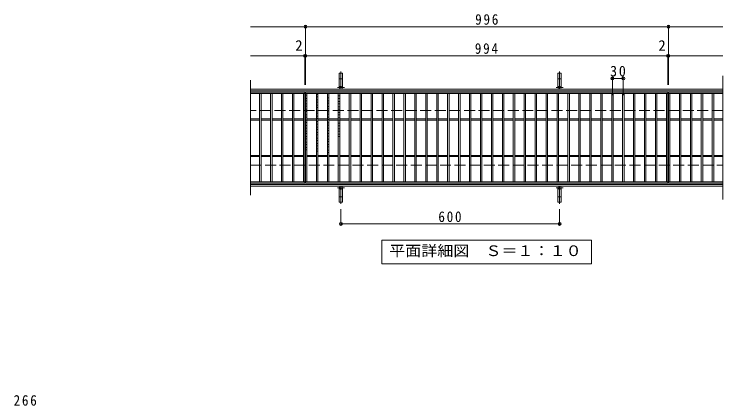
# Model space of a CAD drawing. Units: millimetres at full size, sheet at 1:10; some dimension numbers follow another scale. Extents: x -1488 to 1696, y -1383 to 1076.
# Drawn here: x -1357 to 588, y -1 to 1076 of the extents above; entities that cross this region are included whole.
import ezdxf
from ezdxf.enums import TextEntityAlignment as Align

# ---------------------------------------------------------------- set-up
doc = ezdxf.new("R2010")
doc.units = ezdxf.units.MM
doc.header["$LTSCALE"] = 10
doc.header["$PDMODE"] = 32
doc.header["$PDSIZE"] = 8
doc.linetypes.add('CHAIN1', pattern=[8, 5, -1, 1, -1])
doc.linetypes.add('DASHED3', pattern=[4, 3, -1])
for name, color, linetype, lineweight in [('C-0', 6, 'Continuous', 9), ('C-1', 2, 'Continuous', 9), ('C-2', 3, 'Continuous', 9), ('C-4', 7, 'Continuous', 9), ('C-5', 7, 'Continuous', 9), ('C-A', 3, 'Continuous', 9), ('D-4', 7, 'Continuous', 9)]:
    doc.layers.add(name, color=color, linetype=linetype, lineweight=lineweight)
doc.styles.add('ＭＳ ゴシック', font='')
doc.styles.get('ＭＳ ゴシック').set_extended_font_data('MS Gothic')

msp = doc.modelspace()

# ---------------------------------------------------------------- linework, layer by layer
at = {"layer": 'C-0'}
for p, q in [((-557.11, 852.74), (-553.11, 852.74)), ((-557.11, 844.28), (-553.11, 844.28)), ((-557.11, 837.74), (-553.11, 837.74)), ((-527.11, 855.28), (-523.11, 855.28)), ((-527.11, 848.74), (-523.11, 848.74)), ((-527.11, 840.28), (-523.11, 840.28)), ((-497.11, 845.73), (-493.11, 845.73)), ((-497.11, 837.27), (-493.11, 837.27)), ((-467.11, 850.78), (-463.11, 850.78)), ((-467.11, 844.24), (-463.11, 844.24)), ((-557.11, 829.28), (-553.11, 829.28)), ((-557.11, 822.74), (-553.11, 822.74)), ((-527.11, 833.74), (-523.11, 833.74)), ((-527.11, 825.28), (-523.11, 825.28)), ((-527.11, 818.74), (-523.11, 818.74)), ((-497.11, 830.73), (-493.11, 830.73)), ((-497.11, 822.27), (-493.11, 822.27)), ((-467.11, 835.78), (-463.11, 835.78)), ((-467.11, 829.24), (-463.11, 829.24)), ((-467.11, 820.78), (-463.11, 820.78)), ((-557.11, 814.28), (-553.11, 814.28)), ((-557.11, 807.74), (-553.11, 807.74)), ((-557.11, 799.28), (-553.11, 799.28)), ((-527.11, 810.28), (-523.11, 810.28)), ((-527.11, 803.74), (-523.11, 803.74)), ((-497.11, 815.74), (-493.11, 815.74)), ((-497.11, 807.28), (-493.11, 807.28)), ((-497.11, 800.74), (-493.11, 800.74)), ((-467.11, 814.24), (-463.11, 814.24)), ((-467.11, 805.78), (-463.11, 805.78)), ((-467.11, 799.24), (-463.11, 799.24)), ((-557.11, 792.74), (-553.11, 792.74)), ((-557.11, 784.28), (-553.11, 784.28)), ((-527.11, 795.28), (-523.11, 795.28)), ((-527.11, 788.74), (-523.11, 788.74)), ((-527.11, 780.28), (-523.11, 780.28)), ((-497.11, 792.28), (-493.11, 792.28)), ((-497.11, 785.74), (-493.11, 785.74)), ((-467.11, 790.78), (-463.11, 790.78)), ((-467.11, 784.24), (-463.11, 784.24)), ((-557.11, 777.74), (-553.11, 777.74)), ((-557.11, 769.28), (-553.11, 769.28)), ((-557.11, 762.74), (-553.11, 762.74)), ((-527.11, 773.74), (-523.11, 773.74)), ((-527.11, 765.28), (-523.11, 765.28)), ((-527.11, 758.74), (-523.11, 758.74)), ((-497.11, 777.28), (-493.11, 777.28)), ((-497.11, 770.74), (-493.11, 770.74)), ((-497.11, 762.28), (-493.11, 762.28)), ((-467.11, 775.78), (-463.11, 775.78)), ((-467.11, 769.24), (-463.11, 769.24)), ((-467.11, 760.78), (-463.11, 760.78)), ((-557.11, 754.28), (-553.11, 754.28)), ((-557.11, 747.74), (-553.11, 747.74)), ((-557.11, 739.28), (-553.11, 739.28)), ((-527.11, 750.28), (-523.11, 750.28)), ((-527.11, 743.74), (-523.11, 743.74)), ((-497.11, 755.74), (-493.11, 755.74)), ((-497.11, 747.28), (-493.11, 747.28)), ((-497.11, 740.74), (-493.11, 740.74)), ((-467.11, 754.24), (-463.11, 754.24)), ((-467.11, 745.78), (-463.11, 745.78)), ((-467.11, 739.24), (-463.11, 739.24)), ((-557.11, 732.74), (-553.11, 732.74)), ((-557.11, 724.28), (-553.11, 724.28)), ((-527.11, 735.28), (-523.11, 735.28)), ((-527.11, 728.74), (-523.11, 728.74)), ((-527.11, 720.28), (-523.11, 720.28)), ((-497.11, 732.28), (-493.11, 732.28)), ((-497.11, 725.74), (-493.11, 725.74)), ((-557.11, 717.74), (-553.11, 717.74)), ((-557.11, 709.28), (-553.11, 709.28)), ((-557.11, 702.74), (-553.11, 702.74)), ((-527.11, 713.74), (-523.11, 713.74)), ((-527.11, 705.28), (-523.11, 705.28)), ((-497.11, 717.28), (-493.11, 717.28)), ((-497.11, 710.74), (-493.11, 710.74)), ((-497.11, 702.28), (-493.11, 702.28)), ((-527.11, 698.74), (-523.11, 698.74)), ((-497.11, 695.74), (-493.11, 695.74))]:
    msp.add_line(p, q, dxfattribs=at)
at = {"layer": 'C-1'}
for p, q in [((-708.11, 869.17), (587.89, 869.17)), ((-708.11, 865.17), (587.89, 865.17)), ((587.89, 607.17), (-708.11, 607.17)), ((587.89, 603.17), (-708.11, 603.17))]:
    msp.add_line(p, q, dxfattribs=at)
at = {"layer": 'C-1', "linetype": 'DASHED3'}
for p, q in [((587.89, 811.17), (-708.11, 811.17)), ((-708.11, 661.17), (587.89, 661.17))]:
    msp.add_line(p, q, dxfattribs=at)
at = {"layer": 'C-2'}
for p, q in [((587.89, 906.17), (587.89, 578.17)), ((-708.11, 894.17), (-708.11, 578.17)), ((587.89, 894.17), (587.89, 566.17)), ((-708.11, 861.17), (-559.11, 861.17)), ((-708.11, 857.17), (-559.11, 857.17)), ((-683.11, 857.17), (-683.11, 615.17)), ((-679.11, 857.17), (-679.11, 615.17)), ((-653.11, 857.17), (-653.11, 615.17)), ((-649.11, 857.17), (-649.11, 615.17)), ((-623.11, 857.17), (-623.11, 615.17)), ((-619.11, 857.17), (-619.11, 615.17)), ((-593.11, 857.17), (-593.11, 615.17)), ((-589.11, 857.17), (-589.11, 615.17)), ((-563.11, 857.17), (-563.11, 615.17)), ((-559.11, 861.17), (-559.11, 611.17)), ((-557.11, 861.17), (-557.11, 611.17)), ((436.89, 861.17), (-557.11, 861.17)), ((436.89, 857.17), (-557.11, 857.17)), ((-553.11, 857.17), (-553.11, 615.17)), ((-527.11, 857.17), (-527.11, 615.17)), ((-523.11, 857.17), (-523.11, 615.17)), ((-497.11, 857.17), (-497.11, 615.17)), ((-493.11, 857.17), (-493.11, 615.17)), ((-467.11, 857.17), (-467.11, 615.17)), ((-463.11, 857.17), (-463.11, 615.17)), ((-437.11, 857.17), (-437.11, 615.17)), ((-433.11, 857.17), (-433.11, 615.17)), ((-407.11, 857.17), (-407.11, 615.17)), ((-403.11, 857.17), (-403.11, 615.17)), ((-377.11, 857.17), (-377.11, 615.17)), ((-373.11, 857.17), (-373.11, 615.17)), ((-347.11, 857.17), (-347.11, 615.17)), ((-343.11, 857.17), (-343.11, 615.17)), ((-317.11, 857.17), (-317.11, 615.17)), ((-313.11, 857.17), (-313.11, 615.17)), ((-287.11, 857.17), (-287.11, 615.17)), ((-283.11, 857.17), (-283.11, 615.17)), ((-257.11, 857.17), (-257.11, 615.17)), ((-253.11, 857.17), (-253.11, 615.17)), ((-227.11, 857.17), (-227.11, 615.17)), ((-223.11, 857.17), (-223.11, 615.17)), ((-197.11, 857.17), (-197.11, 615.17)), ((-193.11, 857.17), (-193.11, 615.17)), ((-167.11, 857.17), (-167.11, 615.17)), ((-163.11, 857.17), (-163.11, 615.17)), ((-137.11, 857.17), (-137.11, 615.17)), ((-133.11, 857.17), (-133.11, 615.17)), ((-107.11, 857.17), (-107.11, 615.17)), ((-103.11, 857.17), (-103.11, 615.17)), ((-77.11, 857.17), (-77.11, 615.17)), ((-73.11, 857.17), (-73.11, 615.17)), ((-47.11, 857.17), (-47.11, 615.17)), ((-43.11, 857.17), (-43.11, 615.17)), ((-17.11, 857.17), (-17.11, 615.17)), ((-13.11, 857.17), (-13.11, 615.17)), ((12.89, 857.17), (12.89, 615.17)), ((16.89, 857.17), (16.89, 615.17)), ((42.89, 857.17), (42.89, 615.17)), ((46.89, 857.17), (46.89, 615.17)), ((72.89, 857.17), (72.89, 615.17)), ((76.89, 857.17), (76.89, 615.17)), ((102.89, 857.17), (102.89, 615.17)), ((106.89, 857.17), (106.89, 615.17)), ((132.89, 857.17), (132.89, 615.17)), ((136.89, 857.17), (136.89, 615.17)), ((162.89, 857.17), (162.89, 615.17)), ((166.89, 857.17), (166.89, 615.17)), ((192.89, 857.17), (192.89, 615.17)), ((196.89, 857.17), (196.89, 615.17)), ((222.89, 857.17), (222.89, 615.17)), ((226.89, 857.17), (226.89, 615.17)), ((252.89, 857.17), (252.89, 615.17)), ((256.89, 857.17), (256.89, 615.17)), ((282.89, 857.17), (282.89, 615.17)), ((286.89, 857.17), (286.89, 615.17)), ((312.89, 857.17), (312.89, 615.17)), ((316.89, 857.17), (316.89, 615.17)), ((342.89, 857.17), (342.89, 615.17)), ((346.89, 857.17), (346.89, 615.17)), ((372.89, 857.17), (372.89, 615.17)), ((376.89, 857.17), (376.89, 615.17)), ((402.89, 857.17), (402.89, 615.17)), ((406.89, 857.17), (406.89, 615.17)), ((432.89, 857.17), (432.89, 615.17)), ((436.89, 861.17), (436.89, 611.17)), ((438.89, 861.17), (438.89, 611.17)), ((587.89, 861.17), (438.89, 861.17)), ((587.89, 857.17), (438.89, 857.17)), ((442.89, 857.17), (442.89, 615.17)), ((468.89, 857.17), (468.89, 615.17)), ((472.89, 857.17), (472.89, 615.17)), ((498.89, 857.17), (498.89, 615.17)), ((502.89, 857.17), (502.89, 615.17)), ((528.89, 857.17), (528.89, 615.17)), ((532.89, 857.17), (532.89, 615.17)), ((558.89, 857.17), (558.89, 615.17)), ((562.89, 857.17), (562.89, 615.17)), ((-683.11, 787.67), (-708.11, 787.67)), ((-683.11, 784.67), (-708.11, 784.67)), ((-653.11, 787.67), (-679.11, 787.67)), ((-653.11, 784.67), (-679.11, 784.67)), ((-623.11, 787.67), (-649.11, 787.67)), ((-623.11, 784.67), (-649.11, 784.67)), ((-593.11, 787.67), (-619.11, 787.67)), ((-593.11, 784.67), (-619.11, 784.67)), ((-563.11, 787.67), (-589.11, 787.67)), ((-563.11, 784.67), (-589.11, 784.67)), ((-553.11, 787.67), (-527.11, 787.67)), ((-553.11, 784.67), (-527.11, 784.67)), ((-523.11, 787.67), (-497.11, 787.67)), ((-523.11, 784.67), (-497.11, 784.67)), ((-493.11, 787.67), (-467.11, 787.67)), ((-493.11, 784.67), (-467.11, 784.67)), ((-463.11, 787.67), (-437.11, 787.67)), ((-463.11, 784.67), (-437.11, 784.67)), ((-433.11, 787.67), (-407.11, 787.67)), ((-433.11, 784.67), (-407.11, 784.67)), ((-403.11, 787.67), (-377.11, 787.67)), ((-403.11, 784.67), (-377.11, 784.67)), ((-373.11, 787.67), (-347.11, 787.67)), ((-373.11, 784.67), (-347.11, 784.67)), ((-343.11, 787.67), (-317.11, 787.67)), ((-343.11, 784.67), (-317.11, 784.67)), ((-313.11, 787.67), (-287.11, 787.67)), ((-313.11, 784.67), (-287.11, 784.67)), ((-283.11, 787.67), (-257.11, 787.67)), ((-283.11, 784.67), (-257.11, 784.67)), ((-253.11, 787.67), (-227.11, 787.67)), ((-253.11, 784.67), (-227.11, 784.67)), ((-223.11, 787.67), (-197.11, 787.67)), ((-223.11, 784.67), (-197.11, 784.67)), ((-193.11, 787.67), (-167.11, 787.67)), ((-193.11, 784.67), (-167.11, 784.67)), ((-163.11, 787.67), (-137.11, 787.67)), ((-163.11, 784.67), (-137.11, 784.67)), ((-133.11, 787.67), (-107.11, 787.67)), ((-133.11, 784.67), (-107.11, 784.67)), ((-103.11, 787.67), (-77.11, 787.67)), ((-103.11, 784.67), (-77.11, 784.67)), ((-73.11, 787.67), (-47.11, 787.67)), ((-73.11, 784.67), (-47.11, 784.67)), ((-43.11, 787.67), (-17.11, 787.67)), ((-43.11, 784.67), (-17.11, 784.67)), ((-13.11, 787.67), (12.89, 787.67)), ((-13.11, 784.67), (12.89, 784.67)), ((16.89, 787.67), (42.89, 787.67)), ((16.89, 784.67), (42.89, 784.67)), ((46.89, 787.67), (72.89, 787.67)), ((46.89, 784.67), (72.89, 784.67)), ((76.89, 787.67), (102.89, 787.67)), ((76.89, 784.67), (102.89, 784.67)), ((106.89, 787.67), (132.89, 787.67)), ((106.89, 784.67), (132.89, 784.67)), ((136.89, 787.67), (162.89, 787.67)), ((136.89, 784.67), (162.89, 784.67)), ((166.89, 787.67), (192.89, 787.67)), ((166.89, 784.67), (192.89, 784.67)), ((196.89, 787.67), (222.89, 787.67)), ((196.89, 784.67), (222.89, 784.67)), ((226.89, 787.67), (252.89, 787.67)), ((226.89, 784.67), (252.89, 784.67)), ((256.89, 787.67), (282.89, 787.67)), ((256.89, 784.67), (282.89, 784.67)), ((312.89, 787.67), (286.89, 787.67)), ((312.89, 784.67), (286.89, 784.67)), ((342.89, 787.67), (316.89, 787.67)), ((342.89, 784.67), (316.89, 784.67)), ((372.89, 787.67), (346.89, 787.67)), ((372.89, 784.67), (346.89, 784.67)), ((402.89, 787.67), (376.89, 787.67)), ((402.89, 784.67), (376.89, 784.67)), ((432.89, 787.67), (406.89, 787.67)), ((432.89, 784.67), (406.89, 784.67)), ((442.89, 787.67), (468.89, 787.67)), ((442.89, 784.67), (468.89, 784.67)), ((472.89, 787.67), (498.89, 787.67)), ((472.89, 784.67), (498.89, 784.67)), ((502.89, 787.67), (528.89, 787.67)), ((502.89, 784.67), (528.89, 784.67)), ((532.89, 787.67), (558.89, 787.67)), ((532.89, 784.67), (558.89, 784.67)), ((562.89, 787.67), (587.89, 787.67)), ((562.89, 784.67), (587.89, 784.67)), ((-683.11, 687.67), (-708.11, 687.67)), ((-683.11, 684.67), (-708.11, 684.67)), ((-653.11, 687.67), (-679.11, 687.67)), ((-653.11, 684.67), (-679.11, 684.67)), ((-623.11, 687.67), (-649.11, 687.67)), ((-623.11, 684.67), (-649.11, 684.67)), ((-593.11, 687.67), (-619.11, 687.67)), ((-593.11, 684.67), (-619.11, 684.67)), ((-563.11, 687.67), (-589.11, 687.67)), ((-563.11, 684.67), (-589.11, 684.67)), ((-553.11, 687.67), (-527.11, 687.67)), ((-553.11, 684.67), (-527.11, 684.67)), ((-523.11, 687.67), (-497.11, 687.67)), ((-523.11, 684.67), (-497.11, 684.67)), ((-493.11, 687.67), (-467.11, 687.67)), ((-493.11, 684.67), (-467.11, 684.67)), ((-463.11, 687.67), (-437.11, 687.67)), ((-463.11, 684.67), (-437.11, 684.67)), ((-433.11, 687.67), (-407.11, 687.67)), ((-433.11, 684.67), (-407.11, 684.67)), ((-403.11, 687.67), (-377.11, 687.67)), ((-403.11, 684.67), (-377.11, 684.67)), ((-373.11, 687.67), (-347.11, 687.67)), ((-373.11, 684.67), (-347.11, 684.67)), ((-343.11, 687.67), (-317.11, 687.67)), ((-343.11, 684.67), (-317.11, 684.67)), ((-313.11, 687.67), (-287.11, 687.67)), ((-313.11, 684.67), (-287.11, 684.67)), ((-283.11, 687.67), (-257.11, 687.67)), ((-283.11, 684.67), (-257.11, 684.67)), ((-253.11, 687.67), (-227.11, 687.67)), ((-253.11, 684.67), (-227.11, 684.67)), ((-223.11, 687.67), (-197.11, 687.67)), ((-223.11, 684.67), (-197.11, 684.67)), ((-193.11, 687.67), (-167.11, 687.67)), ((-193.11, 684.67), (-167.11, 684.67)), ((-163.11, 687.67), (-137.11, 687.67)), ((-163.11, 684.67), (-137.11, 684.67)), ((-133.11, 687.67), (-107.11, 687.67)), ((-133.11, 684.67), (-107.11, 684.67)), ((-103.11, 687.67), (-77.11, 687.67)), ((-103.11, 684.67), (-77.11, 684.67)), ((-73.11, 687.67), (-47.11, 687.67)), ((-73.11, 684.67), (-47.11, 684.67)), ((-43.11, 687.67), (-17.11, 687.67)), ((-43.11, 684.67), (-17.11, 684.67)), ((-13.11, 687.67), (12.89, 687.67)), ((-13.11, 684.67), (12.89, 684.67)), ((16.89, 687.67), (42.89, 687.67)), ((16.89, 684.67), (42.89, 684.67)), ((46.89, 687.67), (72.89, 687.67)), ((46.89, 684.67), (72.89, 684.67)), ((76.89, 687.67), (102.89, 687.67)), ((76.89, 684.67), (102.89, 684.67)), ((106.89, 687.67), (132.89, 687.67)), ((106.89, 684.67), (132.89, 684.67)), ((136.89, 687.67), (162.89, 687.67)), ((136.89, 684.67), (162.89, 684.67)), ((166.89, 687.67), (192.89, 687.67)), ((166.89, 684.67), (192.89, 684.67)), ((196.89, 687.67), (222.89, 687.67)), ((196.89, 684.67), (222.89, 684.67)), ((226.89, 687.67), (252.89, 687.67)), ((226.89, 684.67), (252.89, 684.67)), ((256.89, 687.67), (282.89, 687.67)), ((256.89, 684.67), (282.89, 684.67)), ((312.89, 687.67), (286.89, 687.67)), ((312.89, 684.67), (286.89, 684.67)), ((342.89, 687.67), (316.89, 687.67)), ((342.89, 684.67), (316.89, 684.67)), ((372.89, 687.67), (346.89, 687.67)), ((372.89, 684.67), (346.89, 684.67)), ((402.89, 687.67), (376.89, 687.67)), ((402.89, 684.67), (376.89, 684.67)), ((432.89, 687.67), (406.89, 687.67)), ((432.89, 684.67), (406.89, 684.67)), ((442.89, 687.67), (468.89, 687.67)), ((442.89, 684.67), (468.89, 684.67)), ((472.89, 687.67), (498.89, 687.67)), ((472.89, 684.67), (498.89, 684.67)), ((502.89, 687.67), (528.89, 687.67)), ((502.89, 684.67), (528.89, 684.67)), ((532.89, 687.67), (558.89, 687.67)), ((532.89, 684.67), (558.89, 684.67)), ((562.89, 687.67), (587.89, 687.67)), ((562.89, 684.67), (587.89, 684.67)), ((-559.11, 615.17), (-708.11, 615.17)), ((-559.11, 611.17), (-708.11, 611.17)), ((-557.11, 615.17), (436.89, 615.17)), ((-557.11, 611.17), (436.89, 611.17)), ((438.89, 615.17), (587.89, 615.17)), ((438.89, 611.17), (587.89, 611.17))]:
    msp.add_line(p, q, dxfattribs=at)
at = {"layer": 'C-4'}
for p, q in [((-708.11, 1041.17), (587.89, 1041.17)), ((-557.11, 881.17), (-557.11, 1044.17)), ((438.89, 881.17), (438.89, 1044.17)), ((-708.11, 961.17), (587.89, 961.17)), ((-559.11, 881.17), (-559.11, 964.17)), ((436.89, 881.17), (436.89, 964.17)), ((284.89, 853.17), (284.89, 902.17)), ((284.89, 899.17), (314.89, 899.17)), ((314.89, 853.17), (314.89, 902.17)), ((-460.11, 539.45), (-460.11, 496.17)), ((139.89, 539.45), (139.89, 496.17)), ((-460.11, 499.17), (139.89, 499.17))]:
    msp.add_line(p, q, dxfattribs=at)
for p in [(-557.11, 1041.17), (438.89, 1041.17), (-559.11, 961.17), (-557.11, 961.17), (436.89, 961.17), (438.89, 961.17), (284.89, 899.17), (314.89, 899.17), (-460.11, 499.17), (139.89, 499.17)]:
    msp.add_point(p, dxfattribs=at)
at = {"layer": 'C-5'}
msp.add_lwpolyline([(-347.61, 389.67), (-347.61, 454.67), (227.39, 454.67), (227.39, 389.67)], close=True, dxfattribs=at)
at = {"layer": 'C-A', "linetype": 'CHAIN1'}
for p, q in [((-460.11, 869.17), (-460.11, 918.17)), ((139.89, 869.17), (139.89, 918.17)), ((-469.61, 873.67), (-450.61, 873.67)), ((130.39, 873.67), (149.39, 873.67)), ((-460.11, 603.17), (-460.11, 554.17)), ((139.89, 603.17), (139.89, 554.17)), ((-469.61, 598.67), (-450.61, 598.67)), ((130.39, 598.67), (149.39, 598.67))]:
    msp.add_line(p, q, dxfattribs=at)
at = {"layer": 'C-A'}
for p, q in [((-464.61, 913.17), (-455.61, 913.17)), ((-464.61, 913.17), (-464.61, 873.67)), ((-464.61, 898.17), (-455.61, 898.17)), ((-455.61, 913.17), (-455.61, 873.67)), ((135.39, 913.17), (144.39, 913.17)), ((135.39, 913.17), (135.39, 873.67)), ((135.39, 898.17), (144.39, 898.17)), ((144.39, 913.17), (144.39, 873.67)), ((-464.61, 559.17), (-464.61, 598.67)), ((-455.61, 559.17), (-455.61, 598.67)), ((135.39, 559.17), (135.39, 598.67)), ((144.39, 559.17), (144.39, 598.67)), ((-464.61, 574.17), (-455.61, 574.17)), ((135.39, 574.17), (144.39, 574.17)), ((-464.61, 559.17), (-455.61, 559.17)), ((135.39, 559.17), (144.39, 559.17))]:
    msp.add_line(p, q, dxfattribs=at)
for centre in [(-460.11, 873.67), (139.89, 873.67), (-460.11, 598.67), (139.89, 598.67)]:
    msp.add_circle(centre, 4.5, dxfattribs=at)

# ---------------------------------------------------------------- texts
at = {"layer": 'C-4', "color": 2, "style": 'ＭＳ ゴシック'}
for p in [(-585.14, 966.17), (411.15, 966.17)]:
    msp.add_text('2', height=29.33, dxfattribs=at).set_placement(p, align=Align.BOTTOM_LEFT)
at = {"layer": 'C-4', "color": 2, "char_height": 29.33, "attachment_point": 7, "style": 'ＭＳ ゴシック'}
for s, insert in [('\\T1.27;\\W0.9;996', (-91.61, 1046.17)), ('\\T1.27;\\W0.9;994', (-92.61, 966.17)), ('\\T1.27;\\W0.95;30', (278.64, 904.17)), ('\\T1.27;\\W0.9;600', (-192.61, 504.17))]:
    msp.add_mtext(s, dxfattribs=dict(at, insert=insert))
at = {"layer": 'C-5', "color": 2, "style": 'ＭＳ ゴシック', "width": 1.1}
msp.add_text('平面詳細図\u3000Ｓ＝１：１０', height=29.33, dxfattribs=at).set_placement((-327.61, 402.17), align=Align.BOTTOM_LEFT)
at = {"layer": 'D-4', "color": 2, "insert": (-1358.06, -0.53), "char_height": 29.33, "attachment_point": 7, "style": 'ＭＳ ゴシック'}
msp.add_mtext('\\T1.27;\\W0.9;266', dxfattribs=at)

doc.saveas('drawing.dxf')
